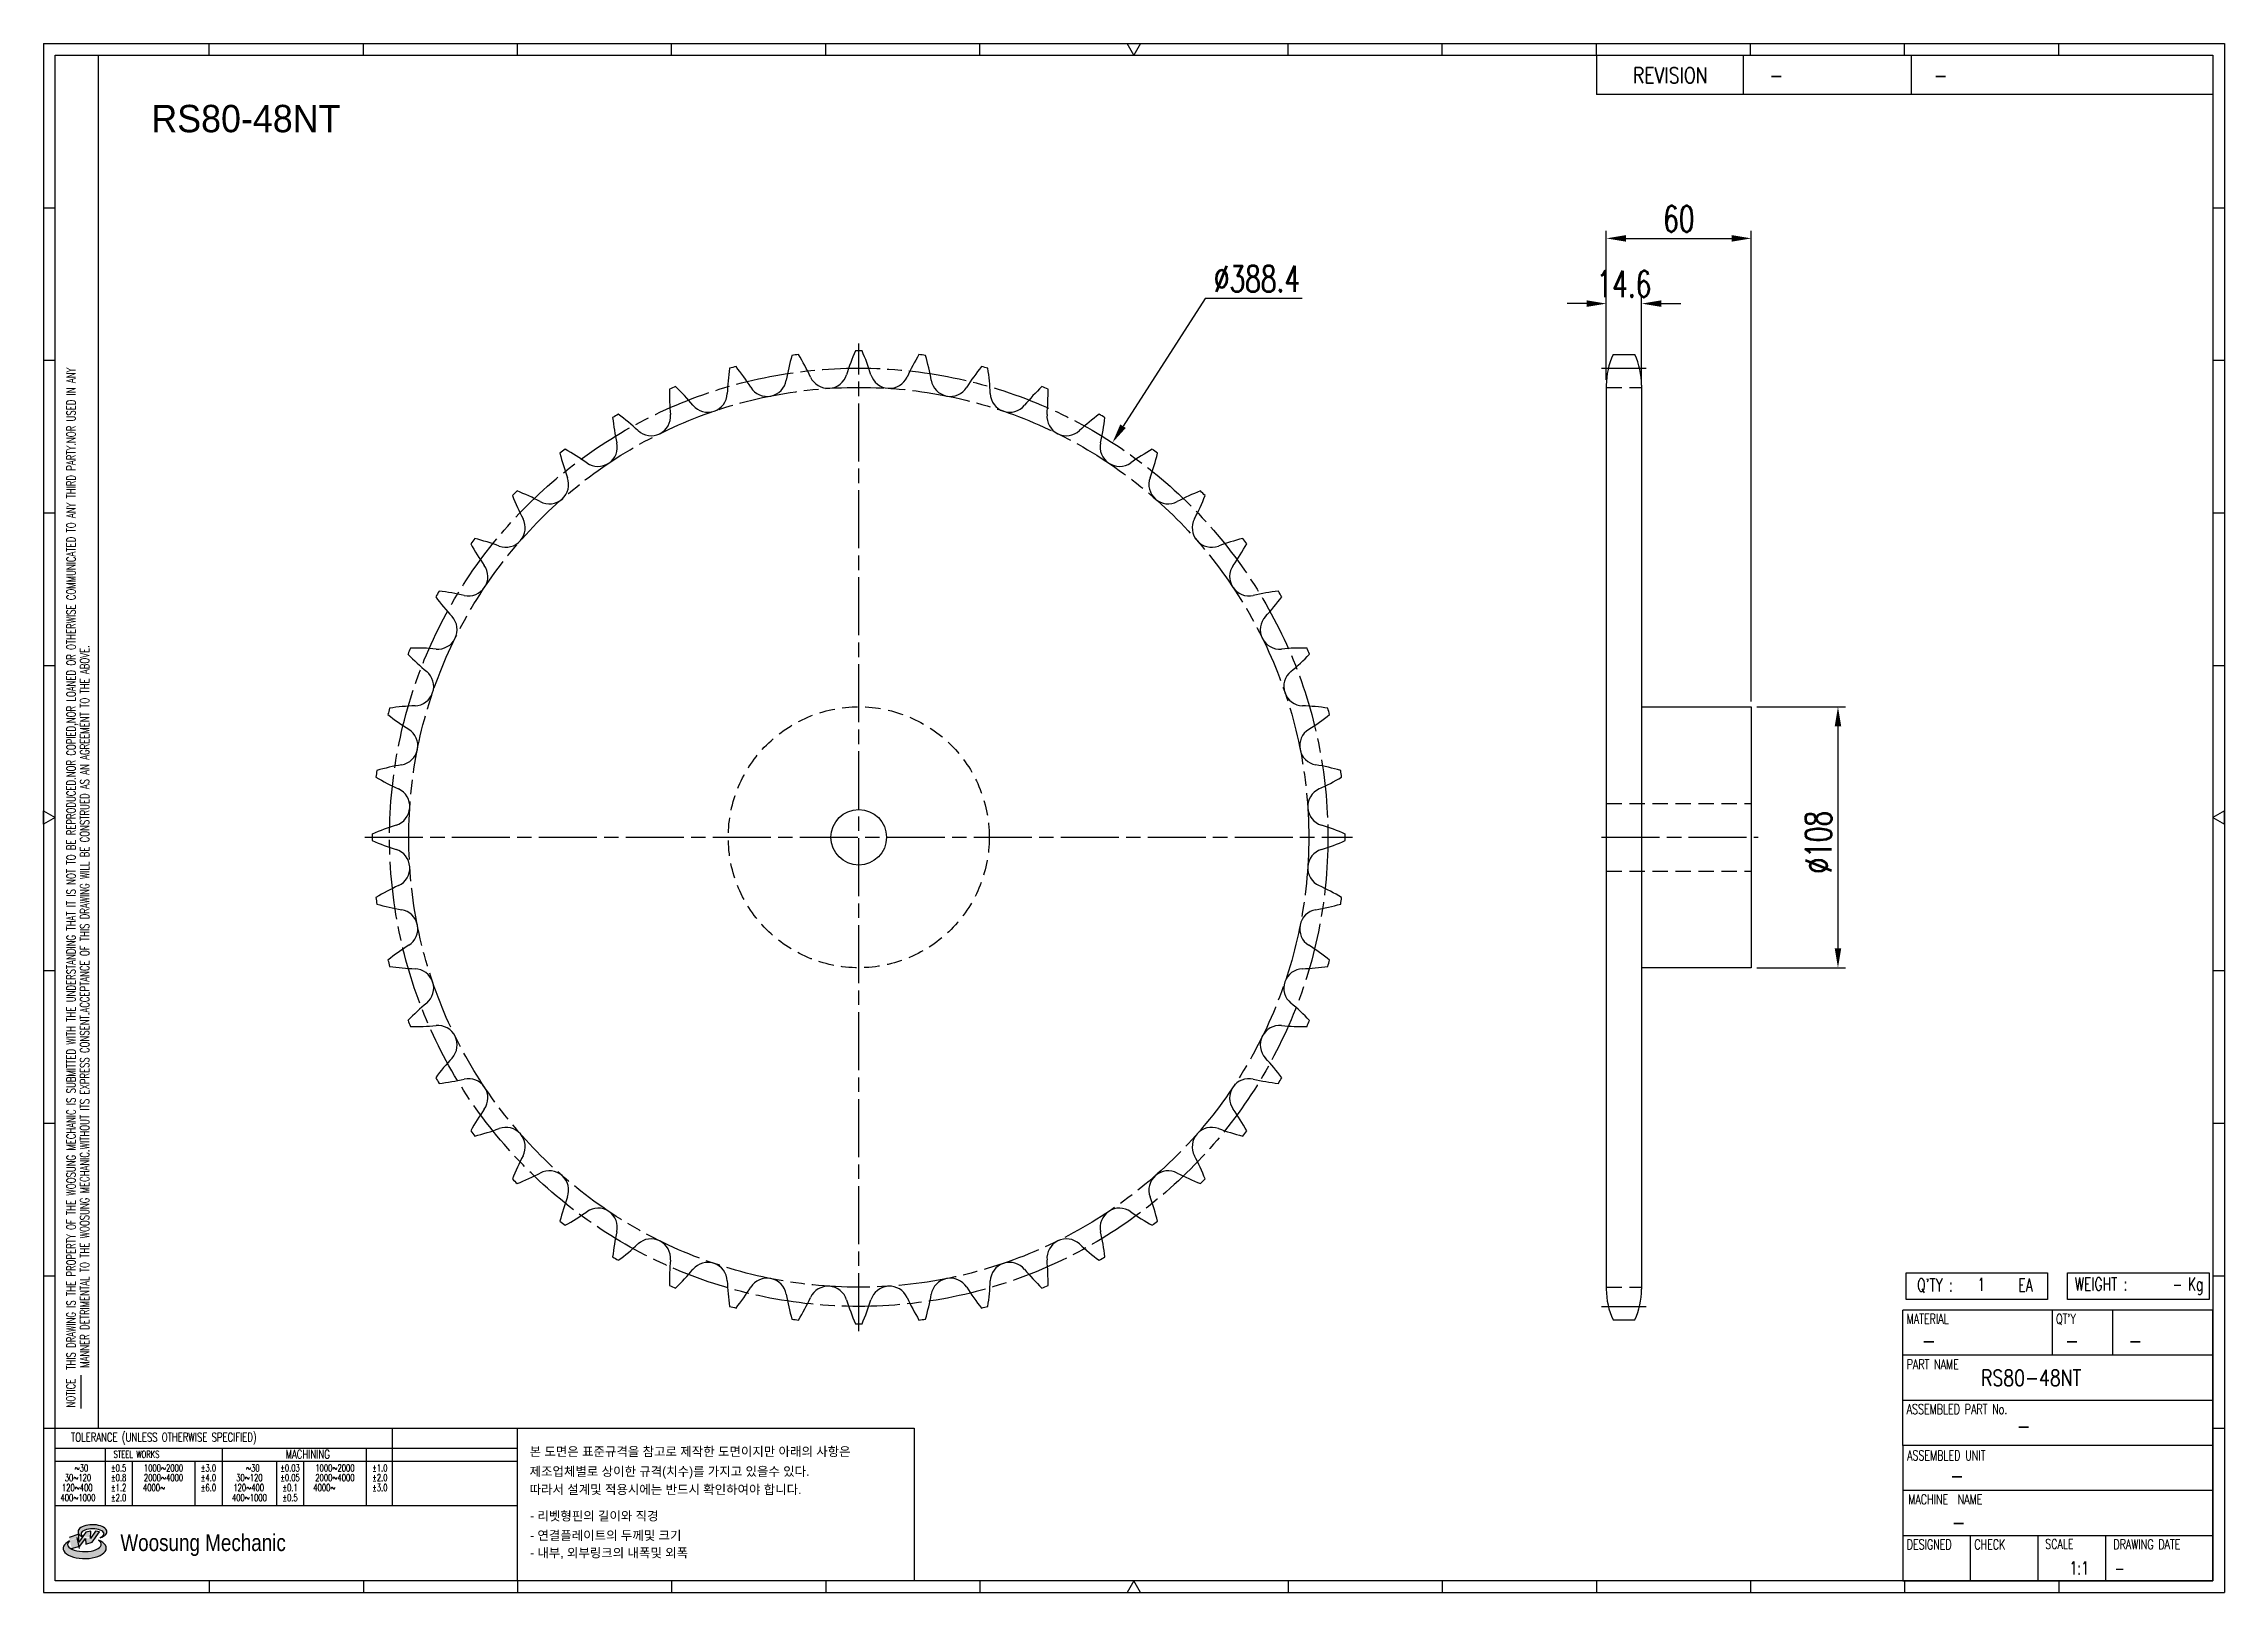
# Model space of a CAD drawing. Header units: millimetres. Extents: x 26815 to 27718, y 34 to 675.
import ezdxf
from ezdxf.enums import TextEntityAlignment as Align

# ---------------------------------------------------------------- set-up
doc = ezdxf.new("R2010")
doc.units = ezdxf.units.MM
for name, pattern in [('AM_ISO08W050', [18, 12, -1.5, 3, -1.5]), ('AM_ISO08W050x2', [9, 6, -0.75, 1.5, -0.75]), ('HIDDEN', [9.525, 6.35, -3.175])]:
    doc.linetypes.add(name, pattern=pattern)
doc.layers.get('Defpoints').update_dxf_attribs({"color": 80})
doc.layers.add('CL2', color=4, linetype='AM_ISO08W050', lineweight=25)
for name, color, linetype in [('HL', 2, 'HIDDEN'), ('LOGO', 7, 'Continuous'), ('S-DIM', 7, 'Continuous'), ('TITLE', 7, 'Continuous')]:
    doc.layers.add(name, color=color, linetype=linetype)
doc.styles.add('HAN', font='ROMANS.shx', dxfattribs={"width": 0.7, "bigfont": 'whgtxt.shx'})
doc.styles.add('HKD_ST2', font='romans.shx', dxfattribs={"width": 0.7, "height": 4, "bigfont": '@extfont2.shx'})
doc.styles.add('HSG', font='SIMPLEX.shx', dxfattribs={"width": 0.7, "bigfont": 'HSG.shx'})
doc.styles.add('MtXpl_', font='Gulim.ttf')
doc.styles.add('SLDTEXTSTYLE4', font='arial.ttf', dxfattribs={"width": 0.8})
doc.dimstyles.new('APP23', dxfattribs={"dimscale": 4.5, "dimtxt": 2.4, "dimasz": 1.8, "dimexe": 0.7, "dimexo": 0.5, "dimgap": 0.6, "dimtad": 1, "dimtoh": 1, "dimdec": 1, "dimrnd": 0.01, "dimzin": 9, "dimdsep": 46, "dimtxsty": 'HSG', "dimcen": 0, "dimclrd": 1, "dimclre": 1, "dimclrt": 256, "dimazin": 2, "dimtp": 1, "dimtm": 1, "dimtfac": 0.5, "dimtdec": 1, "dimtix": 1, "dimtofl": 0, "dimtmove": 0, "dimatfit": 3, "dimfxl": 0, "dimtvp": 1, "dimtolj": 2, "dimlwd": -1, "dimlwe": -1, "dimarcsym": 0})

# ---------------------------------------------------------------- blocks, each defined once
blk = doc.blocks.new('MASTER')
at = {"layer": 'LOGO'}
h = blk.add_hatch(color=10, dxfattribs=at)
h.paths.add_polyline_path([(1.544, 35.177), (1.554, 34.966), (1.779, 35.034), (2.054, 35.422), (1.908, 35.446), (1.728, 35.167), (1.741, 35.439), (1.547, 35.405), (1.292, 35.041), (1.295, 35.33), (0.943, 35.208), (1.03, 34.8), (1.336, 34.885)])
edge = h.paths.add_edge_path()
edge.add_ellipse((1.795, 35.421), major_axis=(-0.53, 0), ratio=0.487785, start_angle=122.36065, end_angle=403.39574)
edge.add_line((1.411, 35.244), (1.419, 35.261))
edge.add_ellipse((1.798, 35.344), major_axis=(-0.423, 0), ratio=0.444396, start_angle=131.58977, end_angle=386.19408, ccw=False)
edge = h.paths.add_edge_path()
edge.add_ellipse((1.512, 34.815), major_axis=(-0.793, 0), ratio=0.480113, start_angle=314.67633, end_angle=590.85213)
edge.add_ellipse((1.501, 34.958), major_axis=(-0.62, 0), ratio=0.43311, start_angle=331.7024, end_angle=574.42495, ccw=False)
at = {"color": 140}
for p, q in [((0, 90.118), (80.15, 90.118)), ((0, 90.118), (0, 33.191)), ((80.15, 90.118), (80.15, 33.191)), ((57.068, 89.693), (57.068, 88.246)), ((62.47, 89.693), (62.47, 88.246)), ((68.635, 89.693), (68.635, 88.246)), ((79.725, 88.246), (57.068, 88.246)), ((68.449, 43.961), (68.449, 44.936)), ((68.449, 44.936), (73.654, 44.936)), ((73.654, 44.936), (73.654, 43.961)), ((74.39, 43.961), (74.39, 44.936)), ((74.39, 44.936), (79.595, 44.936)), ((79.595, 44.936), (79.595, 43.961)), ((68.336, 38.59), (68.336, 43.563)), ((79.725, 43.563), (68.336, 43.563)), ((73.654, 43.961), (68.449, 43.961)), ((73.827, 43.563), (73.827, 41.905)), ((79.595, 43.961), (74.39, 43.961)), ((76.037, 43.563), (76.037, 41.905)), ((79.725, 38.59), (79.725, 43.563)), ((79.725, 41.905), (68.336, 41.905)), ((79.725, 40.248), (68.336, 40.248)), ((68.336, 38.59), (68.336, 33.616)), ((79.725, 38.59), (68.336, 38.59)), ((79.725, 33.616), (79.725, 38.59)), ((79.725, 36.932), (68.336, 36.932)), ((79.725, 35.274), (68.336, 35.274)), ((70.822, 33.616), (70.822, 35.274)), ((73.309, 33.616), (73.309, 35.274)), ((75.796, 33.616), (75.796, 35.274)), ((0, 33.191), (80.15, 33.191)), ((68.336, 33.616), (79.725, 33.616))]:
    blk.add_line(p, q, dxfattribs=at)
for p, q in [((6.089, 89.693), (6.089, 90.118)), ((11.753, 89.693), (11.753, 90.118)), ((17.418, 89.693), (17.418, 90.118)), ((23.082, 89.693), (23.082, 90.118)), ((28.746, 89.693), (28.746, 90.118)), ((34.411, 89.693), (34.411, 90.118)), ((45.739, 89.693), (45.739, 90.118)), ((51.404, 89.693), (51.404, 90.118)), ((57.068, 89.693), (57.068, 90.118)), ((62.732, 89.693), (62.732, 90.118)), ((68.397, 89.693), (68.397, 90.118)), ((74.061, 89.693), (74.061, 90.118)), ((0, 84.085), (0.425, 84.085)), ((79.725, 84.085), (80.15, 84.085)), ((0, 78.478), (0.425, 78.478)), ((79.725, 78.478), (80.15, 78.478)), ((0, 72.87), (0.425, 72.87)), ((79.725, 72.87), (80.15, 72.87)), ((0, 67.262), (0.425, 67.262)), ((79.725, 67.262), (80.15, 67.262)), ((0, 56.047), (0.425, 56.047)), ((79.725, 56.047), (80.15, 56.047)), ((0, 50.439), (0.425, 50.439)), ((79.725, 50.439), (80.15, 50.439)), ((0, 44.832), (0.425, 44.832)), ((79.725, 44.832), (80.15, 44.832)), ((1.377, 39.947), (1.377, 41.174)), ((0, 39.224), (0.425, 39.224)), ((79.725, 39.224), (80.15, 39.224)), ((6.089, 33.616), (6.089, 33.191)), ((11.753, 33.616), (11.753, 33.191)), ((17.418, 33.616), (17.418, 33.191)), ((23.082, 33.616), (23.082, 33.191)), ((28.746, 33.616), (28.746, 33.191)), ((34.411, 33.616), (34.411, 33.191)), ((45.739, 33.616), (45.739, 33.191)), ((51.404, 33.616), (51.404, 33.191)), ((57.068, 33.616), (57.068, 33.191)), ((62.732, 33.616), (62.732, 33.191)), ((68.397, 33.616), (68.397, 33.191)), ((74.061, 33.616), (74.061, 33.191))]:
    blk.add_line(p, q)
at = {"color": 2}
for p, q in [((2.017, 39.224), (2.017, 89.693)), ((0.425, 39.224), (17.418, 39.224)), ((0.425, 38.487), (17.418, 38.487)), ((2.257, 38.487), (2.257, 36.382)), ((6.557, 38.5), (6.557, 36.382)), ((11.857, 38.487), (11.857, 36.382)), ((12.816, 39.224), (12.816, 36.382)), ((17.418, 33.616), (17.418, 39.224)), ((0.425, 38.012), (17.418, 38.012)), ((3.257, 38.012), (3.257, 36.382)), ((5.557, 38.012), (5.557, 36.382)), ((8.557, 38.012), (8.557, 36.382)), ((9.557, 38.026), (9.557, 36.382)), ((0.425, 36.382), (17.418, 36.382))]:
    blk.add_line(p, q, dxfattribs=at)
for points in [[(40.075, 89.693), (39.83, 90.118), (40.32, 90.118)], [(0.425, 61.679), (0, 61.433), (0, 61.924)], [(79.725, 61.679), (80.15, 61.433), (80.15, 61.924)], [(40.075, 33.616), (39.83, 33.191), (40.32, 33.191)]]:
    blk.add_lwpolyline(points, close=True)
at = {"color": 140}
blk.add_lwpolyline([(0.425, 89.693), (79.725, 89.693), (79.725, 33.616), (0.425, 33.616)], close=True, dxfattribs=at)
at = {"layer": 'LOGO'}
for p, q in [((1.295, 35.33), (0.943, 35.208)), ((1.547, 35.405), (1.292, 35.041)), ((1.292, 35.041), (1.295, 35.33)), ((1.741, 35.439), (1.547, 35.405)), ((1.908, 35.446), (1.728, 35.167)), ((1.728, 35.167), (1.741, 35.439)), ((1.779, 35.034), (2.054, 35.422)), ((2.054, 35.422), (1.908, 35.446)), ((1.03, 34.8), (1.336, 34.885)), ((1.224, 35.208), (1.311, 34.8)), ((1.224, 35.208), (1.224, 35.208)), ((1.336, 34.885), (1.544, 35.177)), ((1.419, 35.261), (1.411, 35.244)), ((1.544, 35.177), (1.554, 34.966)), ((1.554, 34.966), (1.779, 35.034))]:
    blk.add_line(p, q, dxfattribs=at)
for centre, major_axis, ratio, start_param, end_param in [((1.795, 35.421), (-0.53, 0), 0.487785, 2.135596, 7.040584), ((1.798, 35.344), (-0.423, 0), 0.444396, 2.296675, 6.740358), ((1.512, 34.815), (-0.793, 0), 0.480113, 5.492138, 10.312315), ((1.501, 34.958), (-0.62, 0), 0.43311, 5.789299, 10.025607)]:
    blk.add_ellipse(centre, major_axis=major_axis, ratio=ratio, start_param=start_param, end_param=end_param, dxfattribs=at)
for s, height, style, width, p in [('REVISION', 0.5806, 'HAN', 0.8, (58.415, 88.664)), ('-', 0.581, 'HAN', 0.8, (63.426, 88.664)), ('-', 0.581, 'HAN', 0.8, (69.468, 88.664)), ("Q'TY : ", 0.4746, 'HKD_ST2', 0.7, (68.857, 44.253)), ('1', 0.475, 'HKD_ST2', 0.7, (71.071, 44.275)), ('EA', 0.4746, 'HKD_ST2', 0.7, (72.578, 44.253)), ('WEIGHT : ', 0.4746, 'HKD_ST2', 0.7, (74.65, 44.286)), ('Kg', 0.4746, 'HKD_ST2', 0.7, (78.807, 44.286)), ('-', 0.581, 'HAN', 0.8, (69.029, 42.157)), ('-', 0.581, 'HAN', 0.8, (74.289, 42.157)), ('-', 0.581, 'HAN', 0.8, (76.623, 42.157)), ('-', 0.581, 'HAN', 0.8, (72.515, 39.013)), ('-', 0.581, 'HAN', 0.8, (70.067, 37.189)), ('-', 0.581, 'HAN', 0.8, (70.126, 35.48)), ('1:1', 0.4746, 'HKD_ST2', 0.7, (74.458, 33.848)), ('-', 0.475, 'HKD_ST2', 0.7, (76.112, 33.837))]:
    blk.add_text(s, height=height, dxfattribs=dict(style=style, width=width)).set_placement(p)
at = {"color": 6, "style": 'HKD_ST2', "width": 0.7}
for s, p in [(' THIS DRAWING IS THE PROPERTY OF THE WOOSUNG MECHANIC IS SUBMITTED WITH THE UNDERSTANDING THAT IT IS NOT TO BE REPRODUCED.NOR COPIED,NOR LOANED OR OTHERWISE COMMUNICATED TO ANY THIRD PARTY.NOR USED IN ANY', (1.173, 41.217)), ('MANNER DETRIMENTAL TO THE WOOSUNG MECHANIC.WITHOUT ITS EXPRESS CONSENT.ACCEPTANCE OF THIS DRAWING WILL BE CONSTRUED AS AN AGREEMENT TO THE ABOVE.', (1.672, 41.447))]:
    blk.add_text(s, height=0.326266, rotation=90, dxfattribs=at).set_placement(p)
at = {"style": 'HKD_ST2', "width": 0.7}
blk.add_text('-', height=0.475, dxfattribs=at).set_placement((78.613, 44.286), align=Align.RIGHT)
at = {"color": 254, "style": 'HKD_ST2', "width": 0.7}
for s, height, p in [('MATERIAL', 0.3651, (68.474, 43.425)), ("QT'Y", 0.3651, (73.965, 43.425)), ('PART NAME', 0.3651, (68.474, 41.756)), ('ASSEMBLED PART No.', 0.36511, (68.474, 40.109)), ('ASSEMBLED UNIT', 0.36511, (68.49, 38.408)), ('MACHINE  NAME', 0.36511, (68.532, 36.794)), ('DESIGNED', 0.3651, (68.474, 35.136)), ('CHECK', 0.3651, (70.961, 35.136)), ('SCALE', 0.3651, (73.566, 35.153)), ('DRAWING DATE', 0.36511, (76.071, 35.141))]:
    blk.add_text(s, height=height, dxfattribs=at).set_placement(p, align=Align.TOP_LEFT)
at = {"style": 'HKD_ST2', "width": 0.7}
blk.add_text('NOTICE', height=0.3263, rotation=90, dxfattribs=at).set_placement((1.163, 39.988))
blk.add_text('TOLERANCE (UNLESS OTHERWISE SPECIFIED)', height=0.32627, dxfattribs=at).set_placement((4.417, 38.896), align=Align.MIDDLE_CENTER)
at = {"color": 4, "style": 'HKD_ST2', "width": 0.7}
for s, height, p in [('%%12630', 0.261, (1.389, 37.762)), ('1000%%1262000', 0.26101, (4.407, 37.762)), ('%%12630', 0.261, (7.689, 37.762)), ('1000%%1262000', 0.26101, (10.707, 37.762)), ('120%%126400', 0.26101, (1.237, 37.045)), ('30%%126120', 0.261, (1.263, 37.411)), ('4000%%126', 0.261, (4.061, 37.045)), ('2000%%1264000', 0.26101, (4.407, 37.411)), ('120%%126400', 0.26101, (7.537, 37.045)), ('30%%126120', 0.261, (7.563, 37.411)), ('4000%%126', 0.261, (10.321, 37.045)), ('2000%%1264000', 0.26101, (10.707, 37.411)), ('400%%1261000', 0.26101, (1.263, 36.67)), ('400%%1261000', 0.26101, (7.563, 36.67))]:
    blk.add_text(s, height=height, dxfattribs=at).set_placement(p, align=Align.MIDDLE_CENTER)
for s, height, p in [('%%P0.5', 0.261, (2.757, 37.762)), ('STEEL WORKS', 0.26101, (3.416, 38.268)), ('%%P3.0', 0.261, (6.057, 37.762)), ('%%P0.03', 0.261, (9.057, 37.762)), ('MACHINING', 0.3263, (9.707, 38.27)), ('%%P1.0', 0.261, (12.357, 37.762)), ('%%P0.8', 0.261, (2.757, 37.411)), ('%%P1.2', 0.261, (2.757, 37.045)), ('%%P4.0', 0.261, (6.057, 37.411)), ('%%P6.0', 0.261, (6.057, 37.045)), ('%%P0.05', 0.261, (9.057, 37.411)), ('%%P0.1', 0.261, (9.057, 37.045)), ('%%P2.0', 0.261, (12.357, 37.411)), ('%%P3.0', 0.261, (12.357, 37.045)), ('%%P2.0', 0.261, (2.757, 36.67)), ('%%P0.5', 0.261, (9.057, 36.67))]:
    blk.add_text(s, height=height, dxfattribs=at).set_placement(p, align=Align.MIDDLE)
at = {"color": 1, "style": 'SLDTEXTSTYLE4', "width": 0.8}
blk.add_text('Woosung Mechanic', height=0.61957, dxfattribs=at).set_placement((2.822, 34.711))
blk = doc.blocks.new('*D2')
at = {"layer": 'Defpoints', "color": 0, "transparency": 16777216}
for p in [(27476.55, 567.03), (27461.95, 533.21), (27476.55, 533.21)]:
    blk.add_point(p, dxfattribs=at)
at = {"layer": 'S-DIM', "color": 1, "transparency": 16777216}
for p, q in [((27461.95, 535.46), (27461.95, 570.18)), ((27476.55, 535.46), (27476.55, 570.18)), ((27453.85, 567.03), (27445.75, 567.03)), ((27484.65, 567.03), (27492.75, 567.03))]:
    blk.add_line(p, q, dxfattribs=at)
for points in [[(27453.85, 568.38), (27453.85, 565.68), (27461.95, 567.03)], [(27484.65, 568.38), (27484.65, 565.68), (27476.55, 567.03)]]:
    blk.add_solid(points, dxfattribs=at)
at = {"layer": 'S-DIM', "transparency": 16777216, "insert": (27469.25, 575.13), "char_height": 10.8, "attachment_point": 5, "style": 'HSG'}
blk.add_mtext('\\A2;14.6', dxfattribs=at)
blk = doc.blocks.new('*D3')
at = {"layer": 'Defpoints', "color": 0, "transparency": 16777216}
for p in [(27521.95, 594.03), (27461.95, 533.21), (27521.95, 400.13)]:
    blk.add_point(p, dxfattribs=at)
at = {"layer": 'S-DIM', "color": 1, "transparency": 16777216}
for p, q in [((27461.95, 535.46), (27461.95, 597.18)), ((27521.95, 402.38), (27521.95, 597.18)), ((27470.05, 594.03), (27513.85, 594.03))]:
    blk.add_line(p, q, dxfattribs=at)
for points in [[(27470.05, 595.38), (27470.05, 592.68), (27461.95, 594.03)], [(27513.85, 595.38), (27513.85, 592.68), (27521.95, 594.03)]]:
    blk.add_solid(points, dxfattribs=at)
at = {"layer": 'S-DIM', "transparency": 16777216, "insert": (27491.95, 602.13), "char_height": 10.8, "attachment_point": 5, "style": 'HSG'}
blk.add_mtext('\\A2;60', dxfattribs=at)
blk = doc.blocks.new('*D4')
at = {"layer": 'Defpoints', "color": 0, "transparency": 16777216}
for p in [(27257.53, 509.47), (27047.54, 182.78)]:
    blk.add_point(p, dxfattribs=at)
at = {"layer": 'S-DIM', "color": 1, "transparency": 16777216}
for p, q in [((27295.92, 569.2), (27261.91, 516.29)), ((27336.06, 569.2), (27295.92, 569.2))]:
    blk.add_line(p, q, dxfattribs=at)
blk.add_solid([(27260.77, 517.02), (27263.05, 515.56), (27257.53, 509.47)], dxfattribs=at)
at = {"layer": 'S-DIM', "transparency": 16777216, "insert": (27317.34, 577.3), "char_height": 10.8, "attachment_point": 5, "style": 'HSG'}
blk.add_mtext('\\A2;∅388.4', dxfattribs=at)
blk = doc.blocks.new('*D5')
at = {"layer": 'Defpoints', "color": 0, "transparency": 16777216}
for p in [(27521.95, 400.13), (27521.95, 292.13), (27557.83, 292.13)]:
    blk.add_point(p, dxfattribs=at)
at = {"layer": 'S-DIM', "color": 1, "transparency": 16777216}
for p, q in [((27524.2, 400.13), (27560.98, 400.13)), ((27557.83, 392.03), (27557.83, 300.23)), ((27524.2, 292.13), (27560.98, 292.13))]:
    blk.add_line(p, q, dxfattribs=at)
for points in [[(27556.48, 392.03), (27559.18, 392.03), (27557.83, 400.13)], [(27556.48, 300.23), (27559.18, 300.23), (27557.83, 292.13)]]:
    blk.add_solid(points, dxfattribs=at)
at = {"layer": 'S-DIM', "transparency": 16777216, "insert": (27549.73, 344.08), "char_height": 10.8, "attachment_point": 5, "rotation": 90, "style": 'HSG'}
blk.add_mtext('\\A2;%%c108', dxfattribs=at)

msp = doc.modelspace()

# ---------------------------------------------------------------- linework, layer by layer
for p, q in [((27464.75, 545.91), (27473.75, 545.91)), ((27461.95, 533.21), (27461.95, 159.04)), ((27476.55, 533.21), (27476.55, 159.04)), ((27476.55, 400.13), (27521.95, 400.13)), ((27521.95, 400.13), (27521.95, 292.13)), ((27521.95, 292.13), (27476.55, 292.13)), ((27464.75, 146.34), (27473.75, 146.34))]:
    msp.add_line(p, q)
at = {"color": 140}
msp.add_lwpolyline([(27011.3, 101.51), (27175.49, 101.51), (27175.49, 38.36), (27011.3, 38.36)], close=True, dxfattribs=at)
msp.add_circle((27152.54, 346.13), 11.5)
for centre, radius, start, end in [((27216.46, 519.27), 95.28, 163.95523, 170.3125), ((27152.54, 346.13), 201.38, 97.11118, 97.88882), ((27045.97, 496.82), 95.28, 24.6875, 31.04477), ((27238.52, 509.44), 95.28, 156.45523, 162.8125), ((27152.54, 346.13), 201.38, 89.61118, 90.38882), ((27066.55, 509.44), 95.28, 17.1875, 23.54477), ((27259.1, 496.82), 95.28, 148.95523, 155.3125), ((27152.54, 346.13), 201.38, 82.11118, 82.88882), ((27088.61, 519.27), 95.28, 9.6875, 16.04477), ((27492.15, 533.21), 30.2, 155.13196, 180), ((27446.35, 533.21), 30.2, 0, 24.86804), ((27152.54, 346.13), 201.38, 112.11118, 112.88882), ((27010.6, 464.11), 95.28, 39.6875, 46.04477), ((27193.32, 526.13), 95.28, 171.45523, 177.8125), ((27152.54, 346.13), 201.38, 104.61118, 105.38882), ((27027.21, 481.63), 95.28, 32.1875, 38.54477), ((27114.64, 536.65), 8.02, 212.1875, 350.3125), ((27139.83, 539.97), 8.02, 204.6875, 342.8125), ((27165.24, 539.97), 8.02, 197.1875, 335.3125), ((27190.43, 536.65), 8.02, 189.6875, 327.8125), ((27277.86, 481.63), 95.28, 141.45523, 147.8125), ((27152.54, 346.13), 201.38, 74.61118, 75.38882), ((27111.75, 526.13), 95.28, 2.1875, 8.54477), ((27294.47, 464.11), 95.28, 133.95523, 140.3125), ((27152.54, 346.13), 201.38, 67.11118, 67.88882), ((27169.47, 529.92), 95.28, 178.95523, 185.3125), ((27090.09, 530.08), 8.02, 219.6875, 357.8125), ((27214.98, 530.08), 8.02, 182.1875, 320.3125), ((27135.6, 529.92), 95.28, 354.6875, 1.04477), ((27152.54, 346.13), 201.38, 119.61118, 120.38882), ((27145.34, 530.55), 95.28, 186.45523, 192.8125), ((26996.41, 444.57), 95.28, 47.1875, 53.54477), ((27066.62, 520.35), 8.02, 227.1875, 5.3125), ((27238.45, 520.35), 8.02, 174.6875, 312.8125), ((27308.66, 444.57), 95.28, 126.45523, 132.8125), ((27152.54, 346.13), 201.38, 59.61118, 60.38882), ((27159.73, 530.55), 95.28, 347.1875, 353.54477), ((27152.54, 346.13), 201.38, 127.11118, 127.88882), ((26984.9, 423.35), 95.28, 54.6875, 61.04477), ((27044.61, 507.65), 8.02, 234.6875, 12.8125), ((27260.46, 507.65), 8.02, 167.1875, 305.3125), ((27320.17, 423.35), 95.28, 118.95523, 125.3125), ((27152.54, 346.13), 201.38, 52.11118, 52.88882), ((27121.33, 528.04), 95.28, 193.95523, 200.3125), ((27183.74, 528.04), 95.28, 339.6875, 346.04477), ((27152.54, 346.13), 201.38, 134.61118, 135.38882), ((27097.85, 522.41), 95.28, 201.45523, 207.8125), ((26976.25, 400.81), 95.28, 62.1875, 68.54477), ((27024.45, 492.18), 8.02, 242.1875, 20.3125), ((27280.62, 492.18), 8.02, 159.6875, 297.8125), ((27328.82, 400.81), 95.28, 111.45523, 117.8125), ((27207.22, 522.41), 95.28, 332.1875, 338.54477), ((27152.54, 346.13), 201.38, 44.61118, 45.38882), ((27152.54, 346.13), 201.38, 142.11118, 142.88882), ((26970.62, 377.33), 95.28, 69.6875, 76.04477), ((27006.48, 474.21), 8.02, 249.6875, 27.8125), ((27298.59, 474.21), 8.02, 152.1875, 290.3125), ((27334.45, 377.33), 95.28, 103.95523, 110.3125), ((27152.54, 346.13), 201.38, 37.11118, 37.88882), ((27075.31, 513.76), 95.28, 208.95523, 215.3125), ((27229.76, 513.76), 95.28, 324.6875, 331.04477), ((26991.01, 454.05), 8.02, 257.1875, 35.3125), ((27314.06, 454.05), 8.02, 144.6875, 282.8125), ((27152.54, 346.13), 201.38, 149.61118, 150.38882), ((27054.09, 502.25), 95.28, 216.45523, 222.8125), ((26968.11, 353.32), 95.28, 77.1875, 83.54477), ((27336.96, 353.32), 95.28, 96.45523, 102.8125), ((27250.98, 502.25), 95.28, 317.1875, 323.54477), ((27152.54, 346.13), 201.38, 29.61118, 30.38882), ((26978.31, 432.04), 8.02, 264.6875, 42.8125), ((27326.76, 432.04), 8.02, 137.1875, 275.3125), ((27152.54, 346.13), 201.38, 157.11118, 157.88882), ((26968.74, 329.19), 95.28, 84.6875, 91.04477), ((27336.33, 329.19), 95.28, 88.95523, 95.3125), ((27152.54, 346.13), 201.38, 22.11118, 22.88882), ((27034.55, 488.06), 95.28, 223.95523, 230.3125), ((27270.52, 488.06), 95.28, 309.6875, 316.04477), ((26968.58, 408.57), 8.02, 272.1875, 50.3125), ((27336.49, 408.57), 8.02, 129.6875, 267.8125), ((27152.54, 346.13), 201.38, 164.61118, 165.38882), ((26972.53, 305.34), 95.28, 92.1875, 98.54477), ((27332.54, 305.34), 95.28, 81.45523, 87.8125), ((27152.54, 346.13), 201.38, 14.61118, 15.38882), ((27017.03, 471.45), 95.28, 231.45523, 237.8125), ((26962.01, 384.02), 8.02, 279.6875, 57.8125), ((27343.06, 384.02), 8.02, 122.1875, 260.3125), ((27288.04, 471.45), 95.28, 302.1875, 308.54477), ((27152.54, 346.13), 201.38, 172.11118, 172.88882), ((27001.84, 452.69), 95.28, 238.95523, 245.3125), ((26979.39, 282.2), 95.28, 99.6875, 106.04477), ((27325.68, 282.2), 95.28, 73.95523, 80.3125), ((27303.23, 452.69), 95.28, 294.6875, 301.04477), ((27152.54, 346.13), 201.38, 7.11118, 7.88882), ((26958.69, 358.83), 8.02, 287.1875, 65.3125), ((27346.38, 358.83), 8.02, 114.6875, 252.8125), ((27152.54, 346.13), 201.38, 179.61118, 180.38882), ((26989.22, 260.14), 95.28, 107.1875, 113.54477), ((26989.22, 432.11), 95.28, 246.45523, 252.8125), ((27315.85, 260.14), 95.28, 66.45523, 72.8125), ((27315.85, 432.11), 95.28, 287.1875, 293.54477), ((27152.54, 346.13), 201.38, 359.61118, 0.38882), ((26958.69, 333.42), 8.02, 294.6875, 72.8125), ((27346.38, 333.42), 8.02, 107.1875, 245.3125), ((27001.84, 239.56), 95.28, 114.6875, 121.04477), ((27303.23, 239.56), 95.28, 58.95523, 65.3125), ((27152.54, 346.13), 201.38, 187.11118, 187.88882), ((26979.39, 410.05), 95.28, 253.95523, 260.3125), ((26962.01, 308.23), 8.02, 302.1875, 80.3125), ((27343.06, 308.23), 8.02, 99.6875, 237.8125), ((27325.68, 410.05), 95.28, 279.6875, 286.04477), ((27152.54, 346.13), 201.38, 352.11118, 352.88882), ((27017.03, 220.8), 95.28, 122.1875, 128.54477), ((27288.04, 220.8), 95.28, 51.45523, 57.8125), ((27152.54, 346.13), 201.38, 194.61118, 195.38882), ((26972.53, 386.91), 95.28, 261.45523, 267.8125), ((26968.58, 283.68), 8.02, 309.6875, 87.8125), ((27336.49, 283.68), 8.02, 92.1875, 230.3125), ((27332.54, 386.91), 95.28, 272.1875, 278.54477), ((27152.54, 346.13), 201.38, 344.61118, 345.38882), ((27034.55, 204.19), 95.28, 129.6875, 136.04477), ((27270.52, 204.19), 95.28, 43.95523, 50.3125), ((27152.54, 346.13), 201.38, 202.11118, 202.88882), ((26968.74, 363.06), 95.28, 268.95523, 275.3125), ((26978.31, 260.21), 8.02, 317.1875, 95.3125), ((27326.76, 260.21), 8.02, 84.6875, 222.8125), ((27336.33, 363.06), 95.28, 264.6875, 271.04477), ((27152.54, 346.13), 201.38, 337.11118, 337.88882), ((27054.09, 190), 95.28, 137.1875, 143.54477), ((27250.98, 190), 95.28, 36.45523, 42.8125), ((27152.54, 346.13), 201.38, 209.61118, 210.38882), ((26968.11, 338.93), 95.28, 276.45523, 282.8125), ((26991.01, 238.2), 8.02, 324.6875, 102.8125), ((27314.06, 238.2), 8.02, 77.1875, 215.3125), ((27336.96, 338.93), 95.28, 257.1875, 263.54477), ((27152.54, 346.13), 201.38, 329.61118, 330.38882), ((27075.31, 178.49), 95.28, 144.6875, 151.04477), ((27006.48, 218.04), 8.02, 332.1875, 110.3125), ((27298.59, 218.04), 8.02, 69.6875, 207.8125), ((27229.76, 178.49), 95.28, 28.95523, 35.3125), ((27152.54, 346.13), 201.38, 217.11118, 217.88882), ((26970.62, 314.92), 95.28, 283.95523, 290.3125), ((27334.45, 314.92), 95.28, 249.6875, 256.04477), ((27152.54, 346.13), 201.38, 322.11118, 322.88882), ((27097.85, 169.84), 95.28, 152.1875, 158.54477), ((27024.45, 200.07), 8.02, 339.6875, 117.8125), ((27280.62, 200.07), 8.02, 62.1875, 200.3125), ((27207.22, 169.84), 95.28, 21.45523, 27.8125), ((27152.54, 346.13), 201.38, 224.61118, 225.38882), ((26976.25, 291.44), 95.28, 291.45523, 297.8125), ((27328.82, 291.44), 95.28, 242.1875, 248.54477), ((27152.54, 346.13), 201.38, 314.61118, 315.38882), ((27121.33, 164.21), 95.28, 159.6875, 166.04477), ((26984.9, 268.9), 95.28, 298.95523, 305.3125), ((27044.61, 184.6), 8.02, 347.1875, 125.3125), ((27260.46, 184.6), 8.02, 54.6875, 192.8125), ((27320.17, 268.9), 95.28, 234.6875, 241.04477), ((27183.74, 164.21), 95.28, 13.95523, 20.3125), ((27152.54, 346.13), 201.38, 232.11118, 232.88882), ((27145.34, 161.7), 95.28, 167.1875, 173.54477), ((27159.73, 161.7), 95.28, 6.45523, 12.8125), ((27152.54, 346.13), 201.38, 307.11118, 307.88882), ((27152.54, 346.13), 201.38, 239.61118, 240.38882), ((26996.41, 247.68), 95.28, 306.45523, 312.8125), ((27066.62, 171.9), 8.02, 354.6875, 132.8125), ((27238.45, 171.9), 8.02, 47.1875, 185.3125), ((27308.66, 247.68), 95.28, 227.1875, 233.54477), ((27152.54, 346.13), 201.38, 299.61118, 300.38882), ((27169.47, 162.33), 95.28, 174.6875, 181.04477), ((27010.6, 228.14), 95.28, 313.95523, 320.3125), ((27090.09, 162.17), 8.02, 2.1875, 140.3125), ((27193.32, 166.12), 95.28, 182.1875, 188.54477), ((27114.64, 155.6), 8.02, 9.6875, 147.8125), ((27190.43, 155.6), 8.02, 32.1875, 170.3125), ((27111.75, 166.12), 95.28, 351.45523, 357.8125), ((27214.98, 162.17), 8.02, 39.6875, 177.8125), ((27294.47, 228.14), 95.28, 219.6875, 226.04477), ((27135.6, 162.33), 95.28, 358.95523, 5.3125), ((27152.54, 346.13), 201.38, 247.11118, 247.88882), ((27027.21, 210.62), 95.28, 321.45523, 327.8125), ((27216.46, 172.98), 95.28, 189.6875, 196.04477), ((27045.97, 195.43), 95.28, 328.95523, 335.3125), ((27139.83, 152.28), 8.02, 17.1875, 155.3125), ((27238.52, 182.81), 95.28, 197.1875, 203.54477), ((27066.55, 182.81), 95.28, 336.45523, 342.8125), ((27165.24, 152.28), 8.02, 24.6875, 162.8125), ((27259.1, 195.43), 95.28, 204.6875, 211.04477), ((27088.61, 172.98), 95.28, 343.95523, 350.3125), ((27277.86, 210.62), 95.28, 212.1875, 218.54477), ((27152.54, 346.13), 201.38, 292.11118, 292.88882), ((27492.15, 159.04), 30.2, 180, 204.86804), ((27446.35, 159.04), 30.2, 335.13196, 0), ((27152.54, 346.13), 201.38, 254.61118, 255.38882), ((27152.54, 346.13), 201.38, 262.11118, 262.88882), ((27152.54, 346.13), 201.38, 269.61118, 270.38882), ((27152.54, 346.13), 201.38, 277.11118, 277.88882), ((27152.54, 346.13), 201.38, 284.61118, 285.38882)]:
    msp.add_arc(centre, radius, start, end)
at = {"layer": 'CL2', "linetype": 'AM_ISO08W050x2', "ltscale": 4}
for p, q in [((27152.54, 141.74), (27152.54, 550.51)), ((27460.01, 540.31), (27478.5, 540.31)), ((26948.15, 346.13), (27356.92, 346.13)), ((27460.01, 346.13), (27524.76, 346.13)), ((27460.01, 151.94), (27478.5, 151.94))]:
    msp.add_line(p, q, dxfattribs=at)
for radius in [194.18, 186.24]:
    msp.add_circle((27152.54, 346.13), radius, dxfattribs=at)
at = {"layer": 'HL', "linetype": 'HIDDEN'}
for p, q in [((27461.95, 532.37), (27476.55, 532.37)), ((27461.95, 360.13), (27521.95, 360.13)), ((27461.95, 332.13), (27521.95, 332.13)), ((27461.95, 159.88), (27476.55, 159.88))]:
    msp.add_line(p, q, dxfattribs=at)
msp.add_circle((27152.54, 346.13), 54, dxfattribs=at)

# ---------------------------------------------------------------- block references
at = {"color": 140, "xscale": 11.26142068501861, "yscale": 11.26142068501861, "zscale": 11.26142068501861}
msp.add_blockref('MASTER', (26815.15, -340.21), dxfattribs=at)

# ---------------------------------------------------------------- texts
at = {"style": 'HAN', "width": 0.8}
msp.add_text('RS80-48NT', height=6.538, dxfattribs=at).set_placement((27617.05, 119.1))
at = {"color": 140, "style": 'MtXpl_'}
for s, p in [('본 도면은 표준규격을 참고로 제작한 도면이지만 아래의 사항은', (27016.3, 90)), ('제조업체별로 상이한 규격(치수)를 가지고 있을수 있다.', (27016.3, 81.79)), ('따라서 설계및 적용시에는 반드시 확인하여야 합니다.', (27016.3, 74.29)), ('- 리벳형핀의 길이와 직경', (27016.5, 63.33)), ('- 연결플레이트의 두께및 크기', (27016.5, 55.29)), ('- 내부, 외부링크의 내폭및 외폭', (27016.5, 48.07))]:
    msp.add_text(s, height=3.7776, dxfattribs=at).set_placement(p)
at = {"layer": 'TITLE', "color": 254, "style": 'MtXpl_'}
msp.add_text('RS80-48NT', height=11.333, dxfattribs=at).set_placement((26859.75, 637.96))

# ---------------------------------------------------------------- dimensions: what is measured, and where the dimension line sits
at = {"layer": 'S-DIM'}
dim = msp.add_linear_dim(base=(27521.95, 594.03), p1=(27461.95, 533.21), p2=(27521.95, 400.13), dimstyle='APP23', dxfattribs=at)
dim.commit()
dim.dimension.update_dxf_attribs({"geometry": '*D3', "text_midpoint": (27491.95, 602.13)})
dim = msp.add_diameter_dim_2p(p1=(27047.54, 182.78), p2=(27257.53, 509.47), dimstyle='APP23', dxfattribs=at)
dim.commit()
dim.dimension.update_dxf_attribs({"geometry": '*D4', "text_midpoint": (27317.34, 569.2), "dimtype": 131})
dim = msp.add_linear_dim(base=(27476.55, 567.03), p1=(27461.95, 533.21), p2=(27476.55, 533.21), dimstyle='APP23', dxfattribs=at)
dim.commit()
dim.dimension.update_dxf_attribs({"geometry": '*D2', "text_midpoint": (27469.25, 567.03), "dimtype": 128})
dim = msp.add_linear_dim(base=(27557.83, 292.13), p1=(27521.95, 400.13), p2=(27521.95, 292.13), angle=90, text='%%c<>', dimstyle='APP23', dxfattribs=at)
dim.commit()
dim.dimension.update_dxf_attribs({"geometry": '*D5', "text_midpoint": (27557.83, 344.08), "dimtype": 128})

doc.saveas('drawing.dxf')
